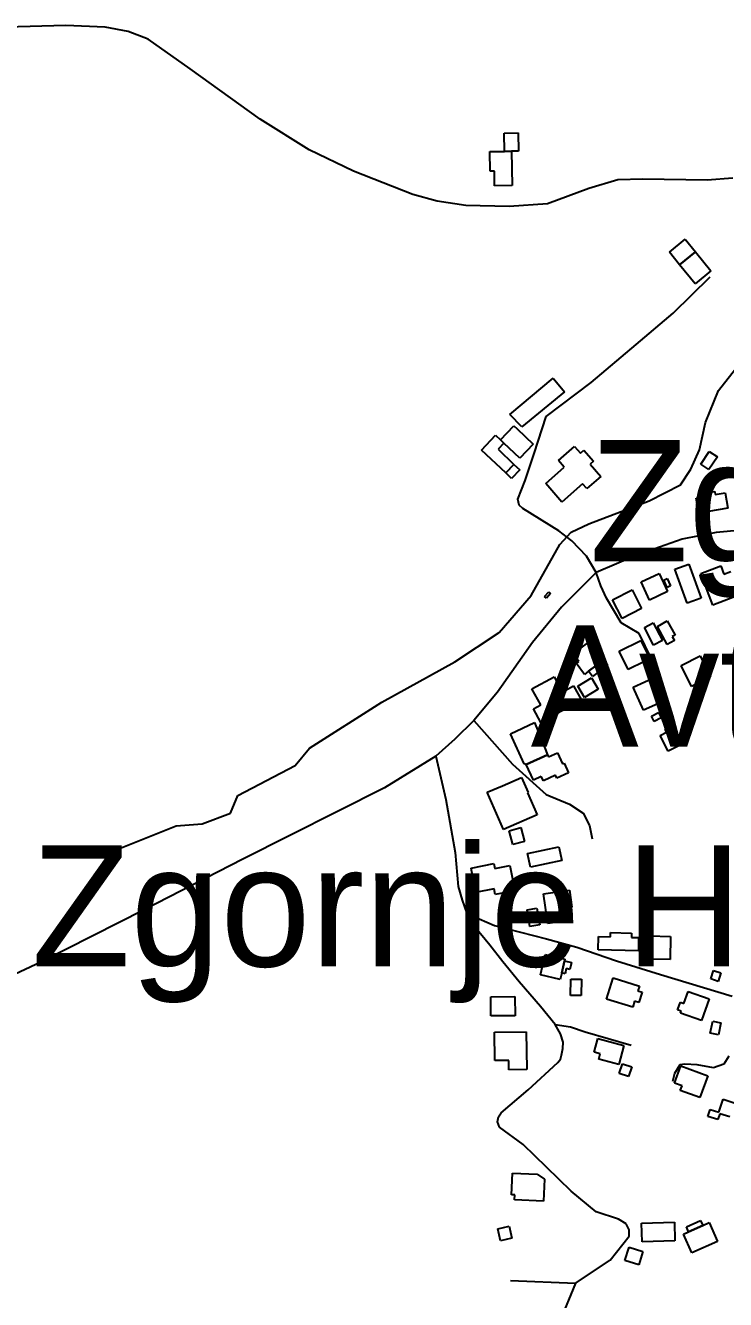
# Model space of a CAD drawing. Extents: x -8864 to 13231, y -7697 to 8949.
# Drawn here: x -4968 to -4610, y 1042 to 1695 of the extents above; entities that cross this region are included whole.
import ezdxf

# ---------------------------------------------------------------- set-up
doc = ezdxf.new("R2010")
doc.units = 0
for name, color, linetype in [('OSM_BUILDING_BARN', 9, 'CONTINUOUS'), ('OSM_BUILDING_FARM_AUXILIARY', 9, 'CONTINUOUS'), ('OSM_BUILDING_GARAGE', 9, 'CONTINUOUS'), ('OSM_BUILDING_HOUSE', 9, 'CONTINUOUS'), ('OSM_BUILDING_YES', 9, 'CONTINUOUS'), ('OSM_HIGHWAY_LIVING_STREET', 8, 'CONTINUOUS'), ('OSM_HIGHWAY_RESIDENTIAL', 8, 'CONTINUOUS'), ('OSM_HIGHWAY_SERVICE', 8, 'CONTINUOUS'), ('OSM_HIGHWAY_TERTIARY', 8, 'CONTINUOUS'), ('OSM_LABELS', 8, 'CONTINUOUS'), ('OSM_WATERWAY_STREAM', 4, 'CONTINUOUS')]:
    doc.layers.add(name, color=color, linetype=linetype)

msp = doc.modelspace()

# ---------------------------------------------------------------- linework, layer by layer
at = {"layer": 'OSM_BUILDING_BARN'}
for p, q in [((-4638.423174, 1578.834524), (-4630.283817, 1585.428384)), ((-4630.283817, 1585.428384), (-4625.077078, 1579.012436)), ((-4633.208779, 1572.407458), (-4638.423174, 1578.834524)), ((-4625.077078, 1579.012436), (-4633.208779, 1572.407458)), ((-4652.887188, 1409.95167), (-4643.599285, 1414.243794)), ((-4648.576315, 1400.577938), (-4652.887188, 1409.95167)), ((-4643.599285, 1414.243794), (-4639.364982, 1405.047974)), ((-4641.309852, 1410.763393), (-4639.502807, 1411.597355)), ((-4639.625318, 1407.082841), (-4641.309852, 1410.763393)), ((-4639.502807, 1411.597355), (-4637.810617, 1407.916803)), ((-4639.364982, 1405.047974), (-4648.576315, 1400.577938)), ((-4637.810617, 1407.916803), (-4639.625318, 1407.082841)), ((-4651.118428, 1386.600735), (-4646.66973, 1388.91359)), ((-4646.478305, 1377.560588), (-4651.118428, 1386.600735)), ((-4646.66973, 1388.91359), (-4642.02195, 1379.862323)), ((-4644.57172, 1387.112232), (-4639.472179, 1389.936583)), ((-4639.487493, 1377.883053), (-4644.57172, 1387.112232)), ((-4639.472179, 1389.936583), (-4635.490555, 1382.697793)), ((-4642.02195, 1379.862323), (-4646.478305, 1377.560588)), ((-4635.827462, 1379.906801), (-4639.487493, 1377.883053)), ((-4635.490555, 1382.697793), (-4636.922408, 1381.89719)), ((-4636.922408, 1381.89719), (-4635.827462, 1379.906801)), ((-4679.870346, 1364.13936), (-4671.976011, 1369.999333)), ((-4677.902505, 1361.481801), (-4679.870346, 1364.13936)), ((-4670.000513, 1367.341774), (-4677.902505, 1361.481801)), ((-4671.976011, 1369.999333), (-4670.000513, 1367.341774))]:
    msp.add_line(p, q, dxfattribs=at)
at = {"layer": 'OSM_BUILDING_FARM_AUXILIARY'}
for p, q in [((-4720.268513, 1495.705197), (-4697.986734, 1514.28587)), ((-4697.986734, 1514.28587), (-4692.198065, 1507.191633)), ((-4692.198065, 1507.191633), (-4714.127624, 1489.378206)), ((-4714.127624, 1489.378206), (-4720.268513, 1495.705197)), ((-4695.337423, 1472.109634), (-4687.106181, 1479.315065)), ((-4687.106181, 1479.315065), (-4684.058708, 1475.845783)), ((-4684.058708, 1475.845783), (-4682.244006, 1477.435871)), ((-4682.244006, 1477.435871), (-4677.266976, 1471.742691)), ((-4701.815218, 1460.256255), (-4692.274635, 1468.606994)), ((-4692.274635, 1468.606994), (-4695.337423, 1472.109634)), ((-4677.266976, 1471.742691), (-4679.058707, 1470.174842)), ((-4679.058707, 1470.174842), (-4673.622259, 1463.959046)), ((-4673.622259, 1463.959046), (-4680.796839, 1457.687652)), ((-4693.522721, 1450.782447), (-4701.815218, 1460.256255)), ((-4682.894848, 1460.089462), (-4693.522721, 1450.782447)), ((-4680.796839, 1457.687652), (-4682.894848, 1460.089462)), ((-4731.746309, 1302.148188), (-4723.966828, 1305.539634)), ((-4723.966828, 1305.539634), (-4714.181222, 1309.809519)), ((-4714.181222, 1309.809519), (-4710.796842, 1302.059233)), ((-4723.453812, 1283.133856), (-4731.746309, 1302.148188)), ((-4710.796842, 1302.059233), (-4711.141406, 1301.914679)), ((-4711.141406, 1301.914679), (-4706.225632, 1290.650633)), ((-4706.225632, 1290.650633), (-4723.453812, 1283.133856))]:
    msp.add_line(p, q, dxfattribs=at)
at = {"layer": 'OSM_BUILDING_GARAGE'}
for p, q in [((-4723.040335, 1639.780464), (-4715.98061, 1639.891659)), ((-4722.90251, 1630.44009), (-4723.040335, 1639.780464)), ((-4715.98061, 1639.891659), (-4715.842785, 1630.551285)), ((-4719.342019, 1630.495687), (-4722.90251, 1630.44009)), ((-4715.842785, 1630.551285), (-4719.342019, 1630.495687)), ((-4622.328226, 1470.241559), (-4617.979068, 1476.768701)), ((-4617.979068, 1476.768701), (-4613.760078, 1473.933231)), ((-4618.12455, 1467.417208), (-4622.328226, 1470.241559)), ((-4613.760078, 1473.933231), (-4618.12455, 1467.417208)), ((-4651.654416, 1370.255081), (-4648.943849, 1371.60054)), ((-4648.943849, 1371.60054), (-4647.443083, 1368.553799)), ((-4651.141399, 1369.209849), (-4651.654416, 1370.255081)), ((-4650.15365, 1367.21946), (-4651.141399, 1369.209849)), ((-4647.443083, 1368.553799), (-4650.15365, 1367.21946)), ((-4711.340487, 1242.002853), (-4706.340487, 1242.847934)), ((-4709.89332, 1233.351887), (-4711.340487, 1242.002853)), ((-4706.340487, 1242.847934), (-4704.893319, 1234.185849)), ((-4704.893319, 1234.185849), (-4709.89332, 1233.351887)), ((-4617.198057, 1206.55391), (-4615.75089, 1210.879393)), ((-4615.75089, 1210.879393), (-4612.014289, 1209.62289)), ((-4612.014289, 1209.62289), (-4613.461456, 1205.297407)), ((-4613.461456, 1205.297407), (-4617.198057, 1206.55391)), ((-4664.119961, 1158.050683), (-4662.504341, 1163.121172)), ((-4662.504341, 1163.121172), (-4657.680451, 1161.575562)), ((-4659.296071, 1156.516193), (-4664.119961, 1158.050683)), ((-4657.680451, 1161.575562), (-4659.296071, 1156.516193)), ((-4613.101579, 1138.291345), (-4610.934657, 1145.018638)), ((-4610.934657, 1145.018638), (-4605.145988, 1143.161682)), ((-4618.714137, 1136.156402), (-4617.557935, 1139.736879)), ((-4613.530369, 1134.488478), (-4618.714137, 1136.156402)), ((-4617.557935, 1139.736879), (-4613.101579, 1138.291345)), ((-4612.550277, 1137.5241), (-4613.530369, 1134.488478)), ((-4607.496678, 1135.889534), (-4612.550277, 1137.5241)), ((-4726.325175, 1078.624147), (-4720.574791, 1079.847291)), ((-4725.008176, 1072.463948), (-4726.325175, 1078.624147)), ((-4720.574791, 1079.847291), (-4719.257793, 1073.687092)), ((-4719.257793, 1073.687092), (-4725.008176, 1072.463948)), ((-4661.172028, 1062.411927), (-4659.012763, 1069.116981)), ((-4659.012763, 1069.116981), (-4651.968352, 1066.859724)), ((-4651.968352, 1066.859724), (-4654.127617, 1060.132431)), ((-4654.127617, 1060.132431), (-4661.172028, 1062.411927))]:
    msp.add_line(p, q, dxfattribs=at)
at = {"layer": 'OSM_BUILDING_HOUSE'}
for p, q in [((-4730.50588, 1630.328895), (-4722.90251, 1630.44009)), ((-4730.360397, 1620.243515), (-4730.50588, 1630.328895)), ((-4722.90251, 1630.44009), (-4719.342019, 1630.495687)), ((-4719.342019, 1630.495687), (-4719.089339, 1612.89353)), ((-4728.124562, 1620.276874), (-4730.360397, 1620.243515)), ((-4728.017365, 1612.760097), (-4728.124562, 1620.276874)), ((-4719.089339, 1612.89353), (-4728.017365, 1612.760097)), ((-4633.208779, 1572.407458), (-4625.077078, 1579.012436)), ((-4625.077078, 1579.012436), (-4617.09086, 1569.182805)), ((-4625.230217, 1562.577826), (-4633.208779, 1572.407458)), ((-4617.09086, 1569.182805), (-4625.230217, 1562.577826)), ((-4724.916293, 1482.662032), (-4718.132218, 1489.834105)), ((-4718.132218, 1489.834105), (-4716.516598, 1488.299615)), ((-4716.516598, 1488.299615), (-4708.231758, 1480.415895)), ((-4723.224103, 1481.038586), (-4724.916293, 1482.662032)), ((-4715.031146, 1473.232703), (-4723.224103, 1481.038586)), ((-4708.231758, 1480.415895), (-4715.031146, 1473.232703)), ((-4619.602345, 1455.53047), (-4615.16896, 1456.142042)), ((-4619.319037, 1453.740232), (-4619.602345, 1455.53047)), ((-4615.16896, 1456.142042), (-4614.939251, 1454.65203)), ((-4614.939251, 1454.65203), (-4609.755484, 1455.552709)), ((-4609.755484, 1455.552709), (-4608.392543, 1447.702347)), ((-4624.610003, 1452.828434), (-4619.319037, 1453.740232)), ((-4623.270033, 1445.111506), (-4624.610003, 1452.828434)), ((-4608.392543, 1447.702347), (-4623.270033, 1445.111506)), ((-4635.674323, 1416.456573), (-4628.522714, 1419.047415)), ((-4629.326696, 1398.954492), (-4635.674323, 1416.456573)), ((-4628.522714, 1419.047415), (-4622.175087, 1401.545333)), ((-4622.374168, 1414.154838), (-4612.090859, 1418.135616)), ((-4612.090859, 1418.135616), (-4610.444611, 1413.865731)), ((-4616.141395, 1397.920379), (-4622.374168, 1414.154838)), ((-4610.444611, 1413.865731), (-4606.907091, 1415.233429)), ((-4667.534969, 1400.74473), (-4657.473712, 1405.859697)), ((-4657.473712, 1405.859697), (-4652.626851, 1396.319172)), ((-4602.305253, 1403.279974), (-4616.141395, 1397.920379)), ((-4662.695765, 1391.215325), (-4667.534969, 1400.74473)), ((-4626.355792, 1400.033082), (-4629.326696, 1398.954492)), ((-4622.603877, 1401.389661), (-4626.355792, 1400.033082)), ((-4622.175087, 1401.545333), (-4622.603877, 1401.389661)), ((-4652.626851, 1396.319172), (-4662.695765, 1391.215325)), ((-4687.772338, 1373.101671), (-4678.836655, 1379.728889)), ((-4678.836655, 1379.728889), (-4671.738645, 1370.166125)), ((-4664.227159, 1374.380413), (-4653.055642, 1379.906801)), ((-4653.055642, 1379.906801), (-4648.943849, 1371.60054)), ((-4684.870346, 1369.18761), (-4687.772338, 1373.101671)), ((-4659.594693, 1365.0178), (-4664.227159, 1374.380413)), ((-4648.943849, 1371.60054), (-4651.654416, 1370.255081)), ((-4686.164374, 1368.220214), (-4684.870346, 1369.18761)), ((-4681.976012, 1362.571512), (-4686.164374, 1368.220214)), ((-4679.870346, 1364.13936), (-4681.976012, 1362.571512)), ((-4671.976011, 1369.999333), (-4679.870346, 1364.13936)), ((-4671.738645, 1370.166125), (-4671.976011, 1369.999333)), ((-4651.141399, 1369.209849), (-4659.594693, 1365.0178)), ((-4651.654416, 1370.255081), (-4651.141399, 1369.209849)), ((-4657.021951, 1356.03325), (-4645.07708, 1361.459562)), ((-4645.07708, 1361.459562), (-4639.678917, 1349.572825)), ((-4651.623788, 1344.146512), (-4657.021951, 1356.03325)), ((-4639.678917, 1349.572825), (-4651.623788, 1344.146512)), ((-4703.017362, 1250.120082), (-4689.640638, 1252.088232)), ((-4700.796841, 1234.930855), (-4703.017362, 1250.120082)), ((-4689.640638, 1252.088232), (-4688.338953, 1243.248236)), ((-4688.338953, 1243.248236), (-4690.827468, 1242.881293)), ((-4690.827468, 1242.881293), (-4689.900975, 1236.543182)), ((-4689.900975, 1236.543182), (-4700.796841, 1234.930855)), ((-4674.969886, 1221.398433), (-4674.824403, 1228.236921)), ((-4674.824403, 1228.236921), (-4668.614602, 1228.092367)), ((-4668.614602, 1228.092367), (-4668.56866, 1230.282907)), ((-4668.56866, 1230.282907), (-4657.787648, 1230.049398)), ((-4657.787648, 1230.049398), (-4657.841247, 1227.858858)), ((-4657.841247, 1227.858858), (-4654.181216, 1227.769902)), ((-4654.181216, 1227.769902), (-4654.334355, 1220.931414)), ((-4654.334355, 1220.931414), (-4674.969886, 1221.398433)), ((-4704.518128, 1208.644375), (-4702.090869, 1219.018861)), ((-4702.090869, 1219.018861), (-4691.976013, 1216.661529)), ((-4692.182751, 1215.771969), (-4693.622262, 1209.62289)), ((-4691.976013, 1216.661529), (-4692.182751, 1215.771969)), ((-4694.403272, 1206.275923), (-4704.518128, 1208.644375)), ((-4693.622262, 1209.62289), (-4694.403272, 1206.275923)), ((-4670.628385, 1196.24614), (-4667.228691, 1207.109885)), ((-4667.228691, 1207.109885), (-4653.775397, 1202.906716)), ((-4653.775397, 1202.906716), (-4654.541093, 1200.471548)), ((-4730.023491, 1197.458165), (-4717.596231, 1197.55824)), ((-4729.939264, 1187.617414), (-4730.023491, 1197.458165)), ((-4717.596231, 1197.55824), (-4717.519661, 1187.717489)), ((-4657.175091, 1192.031853), (-4670.628385, 1196.24614)), ((-4656.21797, 1195.100833), (-4657.175091, 1192.031853)), ((-4654.127617, 1194.444783), (-4656.21797, 1195.100833)), ((-4654.541093, 1200.471548), (-4652.450741, 1199.815497)), ((-4652.450741, 1199.815497), (-4654.127617, 1194.444783)), ((-4717.519661, 1187.717489), (-4729.939264, 1187.617414)), ((-4728.070964, 1179.288914), (-4711.746306, 1179.489065)), ((-4727.887196, 1164.733498), (-4728.070964, 1179.288914)), ((-4711.746306, 1179.489065), (-4711.501283, 1160.130028)), ((-4676.93007, 1169.025622), (-4675.031142, 1176.053142)), ((-4675.031142, 1176.053142), (-4661.738644, 1172.461546)), ((-4673.821341, 1168.180541), (-4676.93007, 1169.025622)), ((-4674.571724, 1165.400668), (-4673.821341, 1168.180541)), ((-4661.738644, 1172.461546), (-4664.387955, 1162.643034)), ((-4720.78153, 1164.822454), (-4727.887196, 1164.733498)), ((-4720.720274, 1160.018833), (-4720.78153, 1164.822454)), ((-4664.387955, 1162.643034), (-4674.571724, 1165.400668)), ((-4635.750892, 1153.235943), (-4632.550279, 1162.042581)), ((-4632.550279, 1162.042581), (-4618.675852, 1156.983212)), ((-4711.501283, 1160.130028), (-4720.720274, 1160.018833)), ((-4618.675852, 1156.983212), (-4622.757016, 1145.741405)), ((-4631.930065, 1151.834887), (-4635.750892, 1153.235943)), ((-4632.810616, 1149.410837), (-4631.930065, 1151.834887)), ((-4622.757016, 1145.741405), (-4632.810616, 1149.410837)), ((-4719.273107, 1095.992794), (-4718.813689, 1107.112287)), ((-4718.813689, 1107.112287), (-4706.195004, 1106.589671)), ((-4706.195004, 1106.589671), (-4702.44309, 1104.032188)), ((-4702.44309, 1104.032188), (-4702.917822, 1092.734783)), ((-4717.695771, 1095.926078), (-4719.273107, 1095.992794)), ((-4717.802969, 1093.357475), (-4717.695771, 1095.926078)), ((-4702.917822, 1092.734783), (-4717.802969, 1093.357475)), ((-4631.240938, 1075.877632), (-4628.591627, 1077.067418)), ((-4628.591627, 1077.067418), (-4621.294535, 1080.325429)), ((-4621.294535, 1080.325429), (-4618.032667, 1081.782083)), ((-4618.032667, 1081.782083), (-4613.714136, 1072.119244)), ((-4626.922407, 1066.225913), (-4631.240938, 1075.877632)), ((-4613.714136, 1072.119244), (-4626.922407, 1066.225913))]:
    msp.add_line(p, q, dxfattribs=at)
at = {"layer": 'OSM_BUILDING_YES'}
for p, q in [((-4734.694242, 1477.45811), (-4727.481377, 1485.086082)), ((-4727.481377, 1485.086082), (-4724.916293, 1482.662032)), ((-4724.916293, 1482.662032), (-4723.224103, 1481.038586)), ((-4722.328237, 1465.704806), (-4734.694242, 1477.45811)), ((-4723.224103, 1481.038586), (-4726.263919, 1477.836173)), ((-4726.263919, 1477.836173), (-4718.147532, 1470.119245)), ((-4718.147532, 1470.119245), (-4722.328237, 1465.704806)), ((-4722.328237, 1465.704806), (-4718.147532, 1470.119245)), ((-4718.147532, 1470.119245), (-4715.130687, 1467.239296)), ((-4719.311392, 1462.824857), (-4722.328237, 1465.704806)), ((-4715.130687, 1467.239296), (-4719.311392, 1462.824857)), ((-4702.36652, 1402.434893), (-4700.26851, 1404.758867)), ((-4699.319046, 1403.891546), (-4701.417056, 1401.556453)), ((-4700.26851, 1404.758867), (-4699.319046, 1403.891546)), ((-4701.417056, 1401.556453), (-4702.36652, 1402.434893)), ((-4632.420111, 1367.108265), (-4622.573249, 1372.02308)), ((-4622.573249, 1372.02308), (-4617.259313, 1361.326128)), ((-4627.113832, 1356.422432), (-4632.420111, 1367.108265)), ((-4708.844315, 1355.088093), (-4697.54263, 1361.259411)), ((-4697.54263, 1361.259411), (-4693.293012, 1353.442408)), ((-4685.352735, 1356.544747), (-4678.423179, 1360.703437)), ((-4678.423179, 1360.703437), (-4674.946915, 1354.899062)), ((-4617.259313, 1361.326128), (-4627.113832, 1356.422432)), ((-4704.395617, 1346.904146), (-4708.844315, 1355.088093)), ((-4693.293012, 1353.442408), (-4687.48903, 1356.611464)), ((-4687.48903, 1356.611464), (-4683.538034, 1349.339315)), ((-4681.876472, 1350.740371), (-4685.352735, 1356.544747)), ((-4674.946915, 1354.899062), (-4681.876472, 1350.740371)), ((-4708.078618, 1344.880399), (-4704.395617, 1346.904146)), ((-4704.326704, 1337.975194), (-4708.078618, 1344.880399)), ((-4683.538034, 1349.339315), (-4704.326704, 1337.975194)), ((-4719.939263, 1332.081863), (-4707.580915, 1337.84176)), ((-4707.580915, 1337.84176), (-4705.758557, 1333.327246)), ((-4647.649822, 1341.144249), (-4644.043389, 1343.023444)), ((-4646.210312, 1338.353257), (-4647.649822, 1341.144249)), ((-4642.596222, 1340.232451), (-4646.210312, 1338.353257)), ((-4644.043389, 1343.023444), (-4642.596222, 1340.232451)), ((-4712.864224, 1316.781441), (-4719.939263, 1332.081863)), ((-4705.758557, 1333.327246), (-4702.818281, 1334.694944)), ((-4704.23482, 1330.046996), (-4705.758557, 1333.327246)), ((-4705.758557, 1333.327246), (-4704.23482, 1330.046996)), ((-4701.294544, 1331.414693), (-4704.23482, 1330.046996)), ((-4702.818281, 1334.694944), (-4701.294544, 1331.414693)), ((-4643.216437, 1331.303498), (-4639.908626, 1332.971422)), ((-4639.127615, 1323.197388), (-4643.216437, 1331.303498)), ((-4640.659009, 1334.450315), (-4637.006635, 1336.285031)), ((-4639.908626, 1332.971422), (-4640.659009, 1334.450315)), ((-4637.006635, 1336.285031), (-4632.175088, 1326.688909)), ((-4704.23482, 1330.046996), (-4700.873411, 1321.384911)), ((-4632.175088, 1326.688909), (-4639.127615, 1323.197388)), ((-4700.873411, 1321.384911), (-4711.746306, 1316.325542)), ((-4711.746306, 1316.325542), (-4700.873411, 1321.384911)), ((-4700.873411, 1321.384911), (-4700.360394, 1320.284081)), ((-4700.360394, 1320.284081), (-4695.842783, 1322.385665)), ((-4695.842783, 1322.385665), (-4693.216442, 1316.736963)), ((-4711.746306, 1316.325542), (-4712.864224, 1316.781441)), ((-4708.070961, 1308.419582), (-4711.746306, 1316.325542)), ((-4690.077085, 1312.166851), (-4696.087806, 1309.375859)), ((-4693.216442, 1316.736963), (-4692.381833, 1317.126145)), ((-4692.381833, 1317.126145), (-4690.077085, 1312.166851)), ((-4704.066367, 1310.276538), (-4708.070961, 1308.419582)), ((-4703.025019, 1308.04152), (-4704.066367, 1310.276538)), ((-4696.815218, 1310.932588), (-4703.025019, 1308.04152)), ((-4696.087806, 1309.375859), (-4696.815218, 1310.932588)), ((-4720.513536, 1282.433328), (-4714.518129, 1284.034535)), ((-4718.614607, 1275.339092), (-4720.513536, 1282.433328)), ((-4714.518129, 1284.034535), (-4712.619201, 1276.940299)), ((-4712.619201, 1276.940299), (-4718.614607, 1275.339092)), ((-4711.126092, 1270.869056), (-4695.008173, 1274.249381)), ((-4695.008173, 1274.249381), (-4693.530378, 1267.232982)), ((-4709.655954, 1263.841536), (-4711.126092, 1270.869056)), ((-4693.530378, 1267.232982), (-4709.655954, 1263.841536)), ((-4740.092405, 1263.307801), (-4728.323644, 1265.631775)), ((-4738.752435, 1256.547149), (-4740.092405, 1263.307801)), ((-4728.323644, 1265.631775), (-4727.825941, 1263.09653)), ((-4727.825941, 1263.09653), (-4720.237885, 1264.597662)), ((-4720.237885, 1264.597662), (-4717.695771, 1251.754648)), ((-4738.055651, 1252.177188), (-4738.752435, 1256.547149)), ((-4737.787657, 1250.82061), (-4738.055651, 1252.177188)), ((-4728.239417, 1252.710924), (-4737.787657, 1250.82061)), ((-4727.657487, 1249.786498), (-4728.239417, 1252.710924)), ((-4717.695771, 1251.754648), (-4727.657487, 1249.786498)), ((-4648.920878, 1216.717126), (-4648.691169, 1228.570506)), ((-4648.691169, 1228.570506), (-4637.810617, 1228.359235)), ((-4637.810617, 1228.359235), (-4638.032669, 1216.505856)), ((-4693.622262, 1209.62289), (-4692.182751, 1215.771969)), ((-4692.182751, 1215.771969), (-4688.67586, 1214.960246)), ((-4688.67586, 1214.960246), (-4689.502812, 1211.413128)), ((-4638.032669, 1216.505856), (-4648.920878, 1216.717126)), ((-4691.876473, 1209.211469), (-4693.622262, 1209.62289)), ((-4691.263915, 1211.81343), (-4691.876473, 1209.211469)), ((-4689.502812, 1211.413128), (-4691.263915, 1211.81343)), ((-4689.10465, 1198.091976), (-4688.997453, 1206.453835)), ((-4688.997453, 1206.453835), (-4683.507406, 1206.387118)), ((-4683.507406, 1206.387118), (-4683.606947, 1198.025259)), ((-4683.606947, 1198.025259), (-4689.10465, 1198.091976)), ((-4634.181214, 1190.708633), (-4632.802959, 1194.589336)), ((-4632.802959, 1194.589336), (-4630.972944, 1193.933286)), ((-4630.972944, 1193.933286), (-4628.76008, 1200.160202)), ((-4628.76008, 1200.160202), (-4617.979068, 1196.346216)), ((-4617.979068, 1196.346216), (-4621.922407, 1185.215604)), ((-4632.343541, 1190.063702), (-4634.181214, 1190.708633)), ((-4632.703419, 1189.040709), (-4632.343541, 1190.063702)), ((-4621.922407, 1185.215604), (-4632.703419, 1189.040709)), ((-4617.504336, 1178.72182), (-4616.217965, 1184.982094)), ((-4616.217965, 1184.982094), (-4611.968348, 1184.103654)), ((-4611.968348, 1184.103654), (-4613.254718, 1177.84338)), ((-4613.254718, 1177.84338), (-4617.504336, 1178.72182)), ((-4652.672793, 1081.481857), (-4635.85809, 1081.893278)), ((-4652.435427, 1071.963571), (-4652.672793, 1081.481857)), ((-4635.85809, 1081.893278), (-4635.628381, 1072.374992)), ((-4629.701887, 1079.547065), (-4622.404796, 1082.816196)), ((-4628.591627, 1077.067418), (-4629.701887, 1079.547065)), ((-4621.294535, 1080.325429), (-4628.591627, 1077.067418)), ((-4622.404796, 1082.816196), (-4621.294535, 1080.325429)), ((-4635.628381, 1072.374992), (-4652.435427, 1071.963571))]:
    msp.add_line(p, q, dxfattribs=at)
at = {"layer": 'OSM_HIGHWAY_LIVING_STREET'}
for p, q in [((-4738.706493, 1338.953709), (-4718.821346, 1316.536812)), ((-4718.821346, 1316.536812), (-4701.547224, 1300.947283)), ((-4701.547224, 1300.947283), (-4689.663609, 1296.121423)), ((-4689.663609, 1296.121423), (-4682.557942, 1291.506834)), ((-4682.557942, 1291.506834), (-4679.395614, 1285.135365)), ((-4679.395614, 1285.135365), (-4678.032673, 1278.352474))]:
    msp.add_line(p, q, dxfattribs=at)
at = {"layer": 'OSM_HIGHWAY_RESIDENTIAL'}
for p, q in [((-4947.833622, 1694.922028), (-4978.430869, 1694.121424)), ((-4927.665166, 1694.088066), (-4947.833622, 1694.922028)), ((-4915.888748, 1691.786331), (-4927.665166, 1694.088066)), ((-4905.60544, 1687.883389), (-4915.888748, 1691.786331)), ((-4884.005131, 1672.716401), (-4905.60544, 1687.883389)), ((-4848.254744, 1646.852461), (-4884.005131, 1672.716401)), ((-4823.05566, 1631.218454), (-4848.254744, 1646.852461)), ((-4800.375719, 1620.221276), (-4823.05566, 1631.218454)), ((-4769.946925, 1608.356777), (-4800.375719, 1620.221276)), ((-4664.916286, 1615.918032), (-4679.686579, 1611.403518)), ((-4651.99898, 1616.240498), (-4664.916286, 1615.918032)), ((-4619.028073, 1615.706762), (-4651.99898, 1616.240498)), ((-4605.957627, 1616.729755), (-4619.028073, 1615.706762)), ((-4757.489037, 1604.876376), (-4769.946925, 1608.356777)), ((-4679.686579, 1611.403518), (-4700.911696, 1603.553157)), ((-4742.818285, 1602.652478), (-4757.489037, 1604.876376)), ((-4720.620733, 1602.118742), (-4742.818285, 1602.652478)), ((-4700.911696, 1603.553157), (-4720.620733, 1602.118742)), ((-4688.377238, 1430.923033), (-4695.008173, 1436.049119)), ((-4680.835124, 1423.117149), (-4688.377238, 1430.923033)), ((-4675.911693, 1414.788649), (-4680.835124, 1423.117149)), ((-4673.54569, 1407.927922), (-4675.911693, 1414.788649)), ((-4758.124566, 1320.684383), (-4753.025025, 1298.478756)), ((-4753.025025, 1298.478756), (-4748.239419, 1271.302716)), ((-4748.239419, 1271.302716), (-4746.753967, 1253.878471)), ((-4746.753967, 1253.878471), (-4744.678929, 1246.951027)), ((-4744.678929, 1246.951027), (-4742.458408, 1240.579558)), ((-4742.458408, 1240.579558), (-4735.873415, 1237.288188)), ((-4735.873415, 1237.288188), (-4728.070964, 1234.007937)), ((-4728.070964, 1234.007937), (-4701.371114, 1227.136091)), ((-4701.371114, 1227.136091), (-4685.865752, 1222.821728)), ((-4685.865752, 1222.821728), (-4665.482902, 1215.783089)), ((-4665.482902, 1215.783089), (-4642.940786, 1208.75557)), ((-4642.940786, 1208.75557), (-4606.164365, 1197.691674))]:
    msp.add_line(p, q, dxfattribs=at)
at = {"layer": 'OSM_HIGHWAY_SERVICE'}
for p, q in [((-4636.478304, 1547.544272), (-4617.51965, 1566.191661)), ((-4655.475244, 1531.432127), (-4636.478304, 1547.544272)), ((-4678.576318, 1512.028613), (-4655.475244, 1531.432127)), ((-4701.593166, 1494.693323), (-4678.576318, 1512.028613)), ((-4707.741712, 1475.678991), (-4701.593166, 1494.693323)), ((-4712.358864, 1461.924179), (-4707.741712, 1475.678991)), ((-4716.110779, 1452.261339), (-4712.358864, 1461.924179)), ((-4715.337425, 1449.292435), (-4716.110779, 1452.261339)), ((-4713.492095, 1447.546675), (-4715.337425, 1449.292435)), ((-4695.008173, 1436.049119), (-4713.492095, 1447.546675)), ((-4670.605414, 1401.645409), (-4673.54569, 1407.927922)), ((-4663.155183, 1388.958068), (-4670.605414, 1401.645409)), ((-4653.844309, 1383.531755), (-4663.155183, 1388.958068)), ((-4644.801429, 1364.873247), (-4653.844309, 1383.531755)), ((-4730.42931, 1223.766885), (-4740.927014, 1236.565421)), ((-4723.783061, 1215.260473), (-4730.42931, 1223.766885)), ((-4715.482907, 1205.152854), (-4723.783061, 1215.260473)), ((-4704.495157, 1192.421035), (-4715.482907, 1205.152854)), ((-4696.998985, 1183.136258), (-4704.495157, 1192.421035)), ((-4694.288418, 1178.365996), (-4696.998985, 1183.136258)), ((-4696.998985, 1183.136258), (-4689.051051, 1182.057668)), ((-4689.051051, 1182.057668), (-4681.554879, 1179.489065)), ((-4692.871879, 1174.096111), (-4694.288418, 1178.365996)), ((-4681.554879, 1179.489065), (-4658.040328, 1172.617218)), ((-4693.775401, 1167.580088), (-4693.109245, 1170.871458)), ((-4693.109245, 1170.871458), (-4692.871879, 1174.096111)), ((-4710.82747, 1149.666586), (-4695.613073, 1163.688266)), ((-4695.613073, 1163.688266), (-4694.288418, 1165.378429)), ((-4694.288418, 1165.378429), (-4693.775401, 1167.580088)), ((-4632.986727, 1162.476241), (-4635.835119, 1158.139639)), ((-4630.567124, 1162.965499), (-4632.986727, 1162.476241)), ((-4624.257782, 1162.598556), (-4630.567124, 1162.965499)), ((-4615.735576, 1161.008468), (-4624.257782, 1162.598556)), ((-4610.444611, 1162.965499), (-4615.735576, 1161.008468)), ((-4607.925468, 1167.012994), (-4610.444611, 1162.965499)), ((-4635.835119, 1158.139639), (-4636.884124, 1153.980949)), ((-4724.648299, 1137.968879), (-4710.82747, 1149.666586)), ((-4726.478314, 1133.443246), (-4726.072495, 1135.856176)), ((-4726.072495, 1135.856176), (-4724.648299, 1137.968879)), ((-4725.421653, 1130.641134), (-4726.478314, 1133.443246)), ((-4713.377241, 1121.823376), (-4725.421653, 1130.641134)), ((-4701.371114, 1110.181267), (-4713.377241, 1121.823376)), ((-4688.813685, 1097.805272), (-4701.371114, 1110.181267)), ((-4675.888722, 1087.252873), (-4688.813685, 1097.805272)), ((-4664.42624, 1083.427768), (-4675.888722, 1087.252873)), ((-4660.605413, 1081.037077), (-4664.42624, 1083.427768)), ((-4658.966821, 1077.956977), (-4660.605413, 1081.037077)), ((-4659.104647, 1074.82128), (-4658.966821, 1077.956977)), ((-4668.790712, 1062.500883), (-4659.104647, 1074.82128)), ((-4686.623792, 1050.680862), (-4668.790712, 1062.500883)), ((-4719.931606, 1052.137515), (-4686.623792, 1050.680862)), ((-4686.623792, 1050.680862), (-4694.610011, 1031.243989))]:
    msp.add_line(p, q, dxfattribs=at)
at = {"layer": 'OSM_HIGHWAY_TERTIARY'}
for p, q in [((-4601.462987, 1436.360465), (-4614.395607, 1435.281874)), ((-4631.930065, 1431.790353), (-4655.161308, 1423.584168)), ((-4614.395607, 1435.281874), (-4631.930065, 1431.790353)), ((-4655.161308, 1423.584168), (-4675.911693, 1414.788649)), ((-4675.911693, 1414.788649), (-4693.798372, 1397.030819)), ((-4693.798372, 1397.030819), (-4708.53038, 1378.861568)), ((-4708.53038, 1378.861568), (-4726.478314, 1353.475767)), ((-4726.478314, 1353.475767), (-4738.706493, 1338.953709)), ((-4738.706493, 1338.953709), (-4748.407873, 1329.279751)), ((-4748.407873, 1329.279751), (-4758.124566, 1320.684383)), ((-4758.124566, 1320.684383), (-4784.387968, 1304.427684)), ((-4784.387968, 1304.427684), (-4857.037287, 1267.977988)), ((-4857.037287, 1267.977988), (-4907.703449, 1241.969494)), ((-4907.703449, 1241.969494), (-4960.62076, 1215.149278)), ((-4960.62076, 1215.149278), (-4979.142967, 1206.420476))]:
    msp.add_line(p, q, dxfattribs=at)
at = {"layer": 'OSM_WATERWAY_STREAM'}
for p, q in [((-4613.277689, 1507.881042), (-4602.680445, 1521.457942)), ((-4619.839711, 1491.49091), (-4613.277689, 1507.881042)), ((-4623.040324, 1477.636022), (-4619.839711, 1491.49091)), ((-4627.343541, 1467.628478), (-4623.040324, 1477.636022)), ((-4632.695762, 1459.633563), (-4627.343541, 1467.628478)), ((-4648.698826, 1451.394019), (-4632.695762, 1459.633563)), ((-4679.755491, 1439.707432), (-4648.698826, 1451.394019)), ((-4688.744773, 1435.337472), (-4679.755491, 1439.707432)), ((-4694.564069, 1429.066078), (-4688.744773, 1435.337472)), ((-4709.319047, 1402.979748), (-4694.564069, 1429.066078)), ((-4725.712617, 1384.054371), (-4709.319047, 1402.979748)), ((-4748.476785, 1368.920742), (-4725.712617, 1384.054371)), ((-4785.758566, 1348.271844), (-4748.476785, 1368.920742)), ((-4822.864236, 1324.820834), (-4785.758566, 1348.271844)), ((-4830.214926, 1315.903001), (-4822.864236, 1324.820834)), ((-4859.625343, 1300.491384), (-4830.214926, 1315.903001)), ((-4863.300688, 1291.395639), (-4859.625343, 1300.491384)), ((-4891.309879, 1284.924094), (-4877.833614, 1285.969327)), ((-4877.833614, 1285.969327), (-4863.300688, 1291.395639)), ((-4921.064859, 1273.026237), (-4891.309879, 1284.924094))]:
    msp.add_line(p, q, dxfattribs=at)

# ---------------------------------------------------------------- texts
at = {"layer": 'OSM_LABELS'}
for s, p in [('Zgornje Hoče', (-4679.288649, 1420.501124)), ('Avtoservis, vulkanizerstvo', (-4709.482715, 1325.5714)), ('Zgornje Hoče', (-4965.342056, 1212.924313))]:
    msp.add_text(s, height=62.042552, dxfattribs=at).set_placement(p)

doc.saveas('drawing.dxf')
